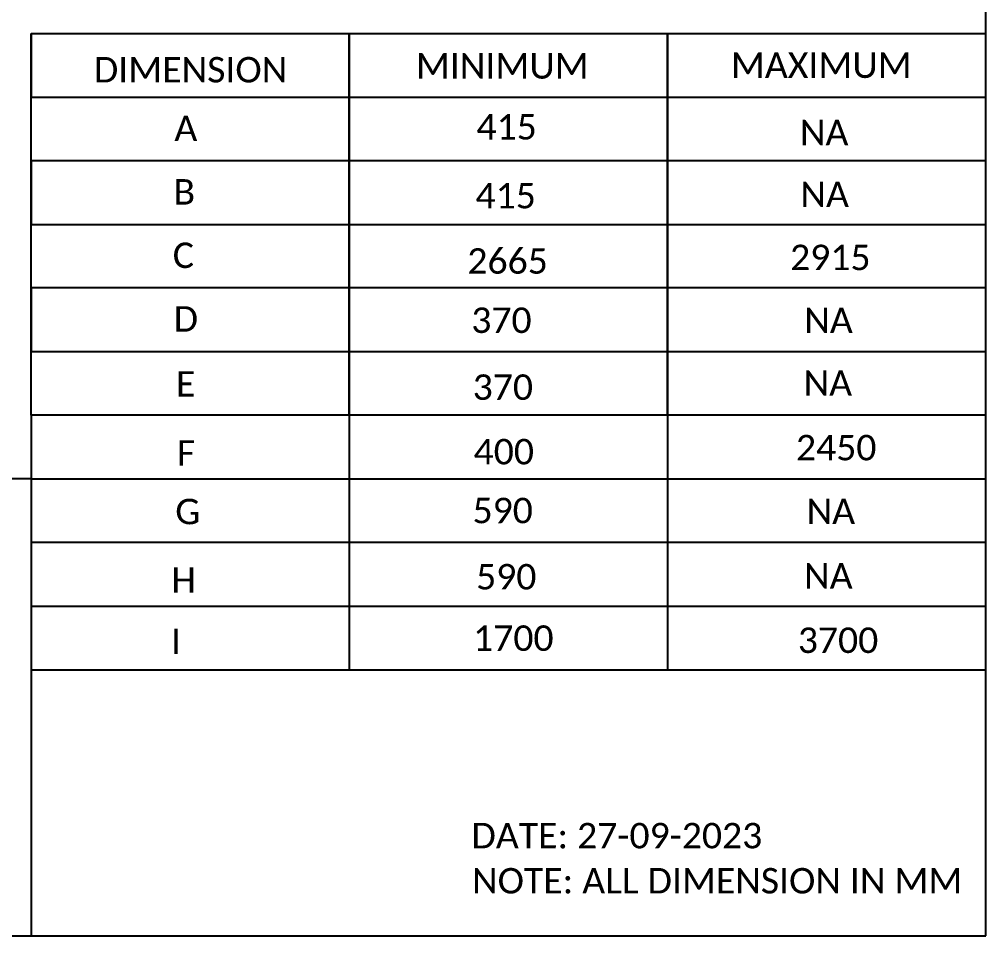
# Model space of a CAD drawing. Header units: millimetres. Extents: x 1186 to 6713, y 237 to 5598.
# Drawn here: x 5194 to 6713, y 237 to 1678 of the extents above; entities that cross this region are included whole.
import ezdxf

# ---------------------------------------------------------------- set-up
doc = ezdxf.new("R2010")
doc.units = ezdxf.units.MM
doc.header["$LTSCALE"] = 384.175
doc.layers.get('0').update_dxf_attribs({"linetype": 'CONTINUOUS'})
doc.styles.get("Standard").update_dxf_attribs({"font": 'calibri.ttf'})

msp = doc.modelspace()

# ---------------------------------------------------------------- linework, layer by layer
at = {"color": 0, "linetype": 'Continuous'}
for p, q in [((6712.51455, 237.4592), (6712.51455, 5597.5)), ((1185.62169, 237.4592), (6712.51455, 237.4592))]:
    msp.add_line(p, q, dxfattribs=at)
at = {"color": 0}
for p, q in [((5212.51455, 1655.32911), (5212.51455, 1555.32911)), ((5212.51455, 1055.32911), (5212.51455, 1655.32911)), ((5212.51455, 1655.32911), (5712.51455, 1655.32911)), ((5212.51455, 1655.32911), (6712.51455, 1655.32911)), ((5712.51455, 1655.32911), (5712.51455, 1555.32911)), ((5712.51455, 1055.32911), (5712.51455, 1655.32911)), ((5712.51455, 1655.32911), (6212.51455, 1655.32911)), ((6212.51455, 1655.32911), (6212.51455, 1555.32911)), ((6212.51455, 1055.32911), (6212.51455, 1655.32911)), ((6212.51455, 1655.32911), (6712.51455, 1655.32911)), ((5212.51455, 1555.32911), (5712.51455, 1555.32911)), ((5712.51455, 1555.32911), (5712.51455, 1455.32911)), ((5712.51455, 1555.32911), (6212.51455, 1555.32911)), ((6212.51455, 1555.32911), (6212.51455, 1455.32911)), ((6212.51455, 1555.32911), (6712.51455, 1555.32911)), ((5712.51455, 1455.32911), (5212.51455, 1455.32911)), ((5212.51455, 1455.32911), (5212.51455, 1355.32911)), ((6212.51455, 1455.32911), (5712.51455, 1455.32911)), ((5712.51455, 1455.32911), (5712.51455, 1355.32911)), ((6712.51455, 1455.32911), (6212.51455, 1455.32911)), ((6212.51455, 1455.32911), (6212.51455, 1355.32911)), ((5212.51455, 1355.32911), (5712.51455, 1355.32911)), ((5712.51455, 1355.32911), (5712.51455, 1255.32911)), ((5712.51455, 1355.32911), (6212.51455, 1355.32911)), ((6212.51455, 1355.32911), (6212.51455, 1255.32911)), ((6212.51455, 1355.32911), (6712.51455, 1355.32911)), ((5712.51455, 1255.32911), (5212.51455, 1255.32911)), ((5212.51455, 1255.32911), (5212.51455, 1155.32911)), ((6212.51455, 1255.32911), (5712.51455, 1255.32911)), ((5712.51455, 1255.32911), (5712.51455, 1155.32911)), ((6712.51455, 1255.32911), (6212.51455, 1255.32911)), ((6212.51455, 1255.32911), (6212.51455, 1155.32911)), ((5212.51455, 1155.32911), (5712.51455, 1155.32911)), ((5712.51455, 1155.32911), (5712.51455, 1055.32911)), ((5712.51455, 1155.32911), (6212.51455, 1155.32911)), ((6212.51455, 1155.32911), (6212.51455, 1055.32911)), ((6212.51455, 1155.32911), (6712.51455, 1155.32911)), ((5712.51455, 1055.32911), (5212.51455, 1055.32911)), ((5212.51455, 1055.32911), (5212.51455, 955.32911)), ((6212.51455, 1055.32911), (5712.51455, 1055.32911)), ((5712.51455, 1055.32911), (5712.51455, 655.32911)), ((6712.51455, 1055.32911), (6212.51455, 1055.32911)), ((6212.51455, 1055.32911), (6212.51455, 655.32911)), ((5212.51455, 955.32911), (6712.51455, 955.32911)), ((5212.51455, 955.32911), (5212.51455, 855.32911)), ((6712.51455, 855.32911), (5212.51455, 855.32911)), ((5212.51455, 855.32911), (5212.51455, 755.32911)), ((5212.51455, 755.32911), (6712.51455, 755.32911)), ((5212.51455, 755.32911), (5212.51455, 655.32911)), ((5212.51455, 655.32911), (6712.51455, 655.32911))]:
    msp.add_line(p, q, dxfattribs=at)
for p, q in [((5212.51455, 955.32911), (4199.29143, 955.32911)), ((5212.51455, 655.32911), (5212.51455, 237.4592))]:
    msp.add_line(p, q)

# ---------------------------------------------------------------- texts
at = {"color": 0, "char_height": 40, "attachment_point": 1}
for s, insert, width in [('MAXIMUM', (6312.18747, 1625.5161), 232.1831723), ('DIMENSION', (5311.17134, 1618.37221), 232.1831723), ('MINIMUM', (5817.15543, 1624.42089), 232.1831723), ('A', (5437.66691, 1526.41015), 53.6649785), ('415', (5912.38238, 1528.62522), 53.6649785), ('NA', (6420.56067, 1519.68035), 53.6649785), ('B', (5436.29791, 1426.41663), 53.6649785), ('415', (5910.90282, 1420.45744), 53.6649785), ('NA', (6421.39067, 1422.68004), 53.6649785), ('C', (5435.2027, 1326.7531), 53.6649785), ('2915', (6405.18103, 1323.37407), 53.6649785), ('2665', (5898.10175, 1317.7827), 53.6649785), ('D', (5436.53885, 1226.69529), 53.6649785), ('370', (5904.229, 1224.66368), 53.6649785), ('NA', (6427.4198, 1224.60601), 53.6649785), ('E', (5440.20666, 1124.59864), 53.6649785), ('NA', (6426.32459, 1126.03768), 53.6649785), ('370', (5906.41941, 1119.52413), 53.6649785), ('400', (5907.96037, 1018.1412), 53.6649785), ('2450', (6414.46636, 1024.47557), 53.6649785), ('F', (5441.65403, 1016.04408), 53.6649785), ('G', (5439.13393, 924.06039), 53.6649785), ('590', (5906.1997, 925.63215), 53.6649785), ('NA', (6431.04124, 924.47193), 53.6649785), ('590', (5911.78612, 821.57779), 53.6649785), ('NA', (6427.17728, 822.93767), 53.6649785), ('H', (5432.88712, 816.4343), 53.6649785), ('I', (5432.3973, 720.03966), 53.6649785), ('1700', (5907.14721, 725.06238), 53.6649785), ('3700', (6417.33992, 721.76254), 53.6649785)]:
    msp.add_mtext(s, dxfattribs=dict(at, insert=insert, width=width))
at = {"char_height": 40, "width": 899.2979963, "attachment_point": 1}
for s, insert in [('\\A1;DATE: 27-09-2023', (5904.47564, 414.68716)), ('NOTE: ALL DIMENSION IN MM', (5905.46499, 343.79856))]:
    msp.add_mtext(s, dxfattribs=dict(at, insert=insert))

doc.saveas('drawing.dxf')
